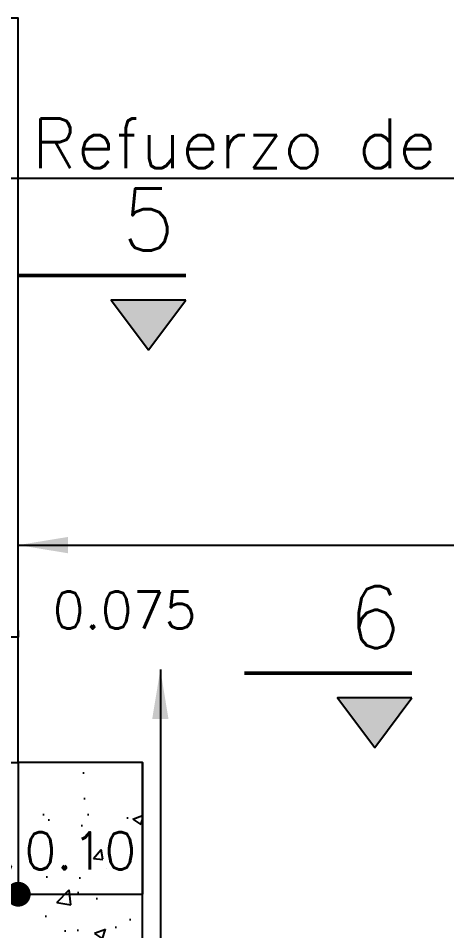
# Model space of a CAD drawing. Header units: millimetres. Extents: x 0 to 197, y -27 to 41.
# Drawn here: x 61.682 to 62.027, y -25.378 to -24.642 of the extents above; entities that cross this region are included whole.
import ezdxf
from ezdxf import colors
from ezdxf.entities.mleader import LeaderData, LeaderLine
from ezdxf.enums import TextEntityAlignment as Align
from ezdxf.math import Vec2, Vec3

# ---------------------------------------------------------------- set-up
doc = ezdxf.new("R2010")
doc.units = ezdxf.units.MM
doc.header["$LTSCALE"] = 0.01
doc.header["$PDMODE"] = 3
for name, color, linetype in [('FC_BORDES', 4, 'Continuous'), ('FC_COTAS', 1, 'Continuous'), ('FC_COTAS @ 100', 1, 'Continuous'), ('FC_COTAS @ 20', 1, 'Continuous'), ('FC_HATCH 253', 253, 'Continuous'), ('FC_R-140', 2, 'Continuous')]:
    doc.layers.add(name, color=color, linetype=linetype)
doc.styles.add('FC_TEXT1', font='romans.shx')
doc.linetypes.add('ZIGZAG', pattern='A,0.00254,-5.08,[131,ltypeshp.shx,S=5.08,R=0,X=-5.08,Y=0],-10.16,[131,ltypeshp.shx,S=5.08,R=180,X=5.08,Y=0],-5.08', length=20.32254)
doc.dimstyles.new('FC_COTAS', dxfattribs={"dimtxt": 0.0015, "dimasz": 0.001, "dimexe": 0, "dimexo": 0, "dimgap": 0.001, "dimtad": 1, "dimtih": 1, "dimtoh": 1, "dimzin": 0, "dimdsep": 46, "dimtxsty": 'FC_TEXT1', "dimblk": 'DOT', "dimcen": 0.09, "dimclrd": 256, "dimclre": 256, "dimclrt": 256, "dimadec": 0, "dimazin": 0, "dimtfac": 1, "dimtix": 1, "dimtmove": 2, "dimatfit": 3, "dimfxl": 1.002, "dimtolj": 1, "dimtzin": 0, "dimlwd": -1, "dimarcsym": 0})
doc.dimstyles.new('FC_COTAS$7', dxfattribs={"dimtxt": 0.002, "dimasz": 0.002, "dimexe": 0, "dimexo": 0, "dimgap": 0.000375, "dimtad": 2, "dimtih": 1, "dimtoh": 1, "dimzin": 0, "dimdsep": 46, "dimtxsty": 'FC_TEXT1', "dimblk": 'DOT', "dimcen": 0.09, "dimclrd": 256, "dimclre": 256, "dimclrt": 11, "dimadec": 0, "dimazin": 0, "dimtfac": 1, "dimtix": 1, "dimtmove": 2, "dimatfit": 3, "dimfxl": 1.002, "dimtolj": 1, "dimtzin": 0, "dimlwd": -1, "dimarcsym": 0})

# ---------------------------------------------------------------- blocks, each defined once
blk = doc.blocks.new('*U451')
h = blk.add_hatch(color=256)
h.dxf.hatch_style = 1
h.paths.add_polyline_path([(0.005906689133930129, -0.0055), (0.002906689133930129, -0.0055), (0.004406689133930129, -0.0075)])
h.paths.add_polyline_path([(0.08504052516143285, -0.0055), (0.08204052516143275, -0.0055), (0.08354052516143275, -0.0075)])
at = {"const_width": 0.00015}
blk.add_lwpolyline([(0.08504052516143285, -0.0045), (0.07829555954534154, -0.0045)], dxfattribs=at)
blk.add_lwpolyline([(0.08504052516143285, -0.0055), (0.08204052516143275, -0.0055), (0.08354052516143275, -0.0075)], close=True)
at = {"layer": 'FC_R-140', "style": 'FC_TEXT1'}
for tag, p in [('X', (0.004406689133930129, -0.00225)), ("X'", (0.08354052516143275, -0.00225))]:
    blk.add_attdef(tag, text='', height=0.0025, dxfattribs=at).set_placement(p, align=Align.MIDDLE_CENTER)
blk = doc.blocks.new('_Dot')
at = {"color": 0, "linetype": 'ByBlock', "lineweight": -2}
blk.add_line((-0.5, 0), (-1, 0), dxfattribs=at)
at = {"color": 0, "linetype": 'ByBlock', "const_width": 0.5}
blk.add_lwpolyline([(-0.25, 0, 1), (0.25, 0, 1)], format="xyb", close=True, dxfattribs=at)
blk = doc.blocks.new('*D462')
at = {"layer": 'Defpoints', "color": 0, "transparency": 16777216}
for p in [(60.4323355773103, -25.24212321532396), (61.6823355773103, -25.24212321532396), (61.6823355773103, -25.34827488080125)]:
    blk.add_point(p, dxfattribs=at)
at = {"layer": 'FC_COTAS', "lineweight": -2, "transparency": 16777216}
for p, q in [((60.4323355773103, -25.24212321532396), (60.4323355773103, -25.34827488080125)), ((61.6823355773103, -25.24212321532396), (61.6823355773103, -25.34827488080125))]:
    blk.add_line(p, q, dxfattribs=at)
at = {"layer": 'FC_COTAS', "transparency": 16777216}
blk.add_line((60.45233557731031, -25.34827488080125), (61.6623355773103, -25.34827488080125), dxfattribs=at)
at = {"layer": 'FC_COTAS', "transparency": 16777216, "xscale": 0.02, "yscale": 0.02, "zscale": 0.02, "rotation": 180}
blk.add_blockref('_Dot', (60.4323355773103, -25.34827488080125), dxfattribs=at)
at = {"layer": 'FC_COTAS', "transparency": 16777216, "xscale": 0.02, "yscale": 0.02, "zscale": 0.02}
blk.add_blockref('_Dot', (61.6823355773103, -25.34827488080125), dxfattribs=at)
at = {"layer": 'FC_COTAS', "transparency": 16777216, "insert": (61.0573355773103, -25.29779945222982), "char_height": 0.03, "attachment_point": 5, "style": 'FC_TEXT1'}
blk.add_mtext('\\A1;{\\H1.3333x;\\C11;(L1xL2)}', dxfattribs=at)
blk = doc.blocks.new('*D463')
at = {"layer": 'Defpoints', "color": 0, "transparency": 16777216}
for p in [(61.6823355773103, -25.24212321532396), (61.78233557731033, -25.24212321532396), (61.78233557731033, -25.34827488080125)]:
    blk.add_point(p, dxfattribs=at)
at = {"layer": 'FC_COTAS', "lineweight": -2, "transparency": 16777216}
for p, q in [((61.6823355773103, -25.24212321532396), (61.6823355773103, -25.34827488080125)), ((61.78233557731033, -25.24212321532396), (61.78233557731033, -25.34827488080125))]:
    blk.add_line(p, q, dxfattribs=at)
at = {"layer": 'FC_COTAS', "transparency": 16777216}
blk.add_line((61.6823355773103, -25.34827488080125), (61.78233557731033, -25.34827488080125), dxfattribs=at)
at = {"layer": 'FC_COTAS', "transparency": 16777216, "insert": (61.73233557731032, -25.31327488080125), "char_height": 0.03, "attachment_point": 5, "style": 'FC_TEXT1'}
blk.add_mtext('\\A1;0.10', dxfattribs=at)
blk = doc.blocks.new('*D475')
at = {"layer": 'Defpoints', "color": 0, "transparency": 16777216}
for p in [(61.60730597823667, -25.13490749872757), (61.60730597823667, -25.14096084734171), (61.68230597823672, -25.13560046411878)]:
    blk.add_point(p, dxfattribs=at)
at = {"layer": 'FC_COTAS', "lineweight": -2, "transparency": 16777216}
for p, q in [((61.60730597823667, -25.13490749872757), (61.60730597823667, -25.14096084734171)), ((61.68230597823672, -25.13560046411878), (61.68230597823672, -25.14096084734171))]:
    blk.add_line(p, q, dxfattribs=at)
at = {"layer": 'FC_COTAS', "transparency": 16777216}
blk.add_line((61.68230597823672, -25.14096084734171), (61.60730597823667, -25.14096084734171), dxfattribs=at)
at = {"layer": 'FC_COTAS', "transparency": 16777216, "insert": (61.76793944130723, -25.11915829057488), "char_height": 0.03, "attachment_point": 5, "style": 'FC_TEXT1'}
blk.add_mtext('\\A1;0.075', dxfattribs=at)
blk = doc.blocks.new('*U420')
h = blk.add_hatch(color=256)
h.dxf.hatch_style = 1
h.paths.add_polyline_path([(0.004036795212370834, -0.0055), (0.001036795212370834, -0.0055), (0.002536795212370834, -0.0075)])
h.paths.add_polyline_path([(0.04952672644455274, -0.0055), (0.04652672644455264, -0.0055), (0.04802672644455264, -0.0075)])
at = {"const_width": 0.00015}
for points in [[(0.001036795212370834, -0.0045), (0.007781760828462034, -0.0045)], [(0.04952672644455274, -0.0045), (0.04278176082846144, -0.0045)]]:
    blk.add_lwpolyline(points, dxfattribs=at)
for points in [[(0.004036795212370834, -0.0055), (0.001036795212370834, -0.0055), (0.002536795212370834, -0.0075)], [(0.04952672644455274, -0.0055), (0.04652672644455264, -0.0055), (0.04802672644455264, -0.0075)]]:
    blk.add_lwpolyline(points, close=True)
at = {"layer": 'FC_R-140', "style": 'FC_TEXT1'}
for tag, p in [('X', (0.002536795212370834, -0.00225)), ("X'", (0.04802672644455264, -0.00225))]:
    blk.add_attdef(tag, text='', height=0.0025, dxfattribs=at).set_placement(p, align=Align.MIDDLE_CENTER)
blk = doc.blocks.new('FC_B_Convencion de estribos_1')
at = {"layer": 'FC_COTAS @ 100', "ltscale": 0.6}
ml = blk.add_multileader_mtext('Standard', dxfattribs=at)
ml.set_content('Cantidad de ramas verticales(**)', color=11, style='FC_TEXT1')
ml.set_leader_properties()
ml.build(insert=Vec2(0, 0))
ml.multileader.update_dxf_attribs({"has_dogleg": 0, "text_left_attachment_type": 6, "text_right_attachment_type": 6, "dogleg_length": 0.008, "arrow_head_size": 0.15, "scale": 100})
ctx = ml.context
ctx.base_point, ctx.scale, ctx.char_height, ctx.arrow_head_size, ctx.landing_gap_size, ctx.plane_origin = Vec3(0.004345885211185063, 1.061887957912113), 100, 0.15, 0.15, 0.1, Vec3(0.518318279430872, 1.748954291568658)
ctx.left_attachment, ctx.right_attachment = 6, 6
notes = []
notes.append((ctx, [(0, (1, 1, 0), (1.857083009400469, 1.061887957912113), (-1, 0), 0.217022838474999, [(0, [(1.956368649913799, 1.061887957912113)], 0, [])])]))
ctx.mtext.insert, ctx.mtext.width, ctx.mtext.line_spacing_style, ctx.mtext.flow_direction = Vec3(0.1043458852111883, 1.261887957912116), 1.595803543463424, 2, 5
for ctx, leaders in notes:
    for number, flags, end, landing, length, lines in leaders:
        leader = LeaderData()
        leader.index, (leader.has_last_leader_line, leader.has_dogleg_vector, leader.attachment_direction) = number, flags
        leader.last_leader_point, leader.dogleg_vector, leader.dogleg_length = Vec3(end), Vec3(landing), length
        for number, points, colour, breaks in lines:
            line = LeaderLine()
            line.index, line.vertices, line.color, line.breaks = number, Vec3.list(points), colors.encode_raw_color(colour), breaks
            leader.lines.append(line)
        ctx.leaders.append(leader)

msp = doc.modelspace()

# ---------------------------------------------------------------- hatches: boundary and pattern name
at = {"layer": 'FC_HATCH 253', "ltscale": 1.5}
h = msp.add_hatch(dxfattribs=at)
h.set_pattern_fill('AR-CONC', color=256, scale=0.0005, style=0)
h.set_pattern_definition([(49.99999999999999, (39.52032573048565, -42.83057145737487), (0.09109233449800201, -0.007969542769451544), [0.009525, -0.104775]), (355, (39.52032573048565, -42.83057145737487), (-0.01762171071248467, 0.09552842261951758), [0.00762, -0.08382029208500001]), (100.4514447, (39.52791673398566, -42.83123558412486), (0.07347062354517664, 0.08755887595609756), [0.008095004399999998, -0.08904512229999997]), (46.18420000000002, (39.52032573048565, -42.80517145737482), (0.135539520446065, -0.02102116396636357), [0.0142874999999999, -0.1571624999999984]), (96.63555760999992, (39.53162068048565, -42.80692320737486), (0.1187020670257515, 0.1237130622988608), [0.01214251157, -0.13356780408]), (351.1841511700001, (39.52032573048565, -42.80517145737482), (0.1187020670324885, 0.1237130622927663), [0.011429983535, -0.12572986596]), (21, (39.53302573048567, -42.81152145737482), (0.07580719563456624, -0.05113259909354381), [0.009525, -0.104775]), (326.0000000000001, (39.53302573048567, -42.81152145737482), (0.03090101417382354, 0.09209398306115964), [0.00762, -0.08381999999999999]), (71.45144499999999, (39.53934299678566, -42.81578250732482), (0.1067082096393581, 0.04096138444295262), [0.008095004400000001, -0.0890449688]), (37.50000000000001, (39.52032573048565, -42.83057145737487), (0.001544301625295908, 0.04227751943657655), [0, -0.082804, 0, -0.08509, 0, -0.0841375]), (7.499999999999999, (39.52032573048565, -42.83057145737487), (0.03340983125515287, 0.05009028740905976), [0, -0.04851399999999999, 0, -0.080899, 0, -0.03206750000000001]), (327.5, (39.49200473048567, -42.83057145737487), (0.06779529758343569, -0.002864371996336722), [0, -0.03175, 0, -0.09906000000000001, 0, -0.131445]), (317.5, (39.47930473048564, -42.83057145737487), (0.07406459069300902, 0.01271324551666651), [0, -0.041275, 0, -0.065786, 0, -0.093345])])
h.paths.add_polyline_path([(61.78233557731033, -25.642123215324), (61.78233557731034, -25.24212321532396), (60.33233557731034, -25.24212321532396), (60.33233557731034, -25.642123215324)])

# ---------------------------------------------------------------- linework, layer by layer
at = {"layer": 'FC_BORDES', "ltscale": 0.6}
msp.add_lwpolyline([(60.33233557517494, -25.14212321532396), (60.4323355773103, -25.14212321532396), (60.4323355773103, -25.24212321532396), (61.6823355773103, -25.24212321532396), (61.6823355773103, -24.64212321532394), (61.58233557731034, -24.64212321532394), (61.58233557731034, -23.94307827208788)], dxfattribs=at)
at = {"layer": 'FC_BORDES', "linetype": 'ZIGZAG', "ltscale": 0.0035}
msp.add_lwpolyline([(60.4323355773103, -25.24212321532396), (60.33233557731034, -25.24212321532396), (60.33233557731034, -25.642123215324), (61.78233557731033, -25.642123215324), (61.78233557731033, -25.24212321532396), (61.6823355773103, -25.24212321532396)], dxfattribs=at)

# ---------------------------------------------------------------- block references
msp.add_blockref('FC_B_Convencion de estribos_1', (37.64417372715413, -26.30391081856555))
at = {"layer": 'FC_COTAS', "xscale": 20, "yscale": 20, "zscale": 20}
msp.add_blockref('*U420', (60.82670036074108, -24.75944453890823), dxfattribs=at).add_auto_attribs({"X'": '5', 'X': '5'})
at = {"layer": 'FC_COTAS'}
ref = msp.add_blockref('*U451', (60.29846866962355, -25.0800169797599), dxfattribs=dict(at, xscale=20, yscale=20, zscale=20))
ref.add_attrib("X'", '6', dxfattribs={"layer": 'FC_R-140', "height": 0.05000000000000001, "style": 'FC_TEXT1'}).set_placement((61.96927917285221, -25.1250169797599), align=Align.MIDDLE_CENTER)

# ---------------------------------------------------------------- dimensions: what is measured, and where the dimension line sits
at = {"layer": 'FC_COTAS @ 20'}
dim = msp.add_linear_dim(base=(61.60730597823667, -25.14096084734171), p1=(61.68230597823672, -25.13560046411878), p2=(61.60730597823667, -25.13490749872757), dimstyle='FC_COTAS', override={"dimscale": 20, "dimdec": 3, "dimtix": 1, "dimtofl": 1, "dimtmove": 2, "dimatfit": 1, "dimtfill": 0, "dimtfillclr": 254}, dxfattribs=at)
dim.commit()
dim.dimension.update_dxf_attribs({"geometry": '*D475', "text_midpoint": (61.76793944130723, -25.11915829057488), "dimtype": 128})
dim = msp.add_linear_dim(base=(61.6823355773103, -25.34827488080125), p1=(60.4323355773103, -25.24212321532396), p2=(61.6823355773103, -25.24212321532396), text='{\\H1.3333x;\\C11;(L1xL2)}', dimstyle='FC_COTAS', override={"dimscale": 20, "dimtix": 1, "dimtofl": 1, "dimtmove": 2, "dimatfit": 1}, dxfattribs=at)
dim.commit()
dim.dimension.update_dxf_attribs({"geometry": '*D462', "text_midpoint": (61.0573355773103, -25.29779945222982)})
dim = msp.add_linear_dim(base=(61.78233557731033, -25.34827488080125), p1=(61.6823355773103, -25.24212321532396), p2=(61.78233557731033, -25.24212321532396), dimstyle='FC_COTAS', override={"dimscale": 20, "dimtix": 1, "dimtofl": 1, "dimtmove": 2, "dimatfit": 1}, dxfattribs=at)
dim.commit()
dim.dimension.update_dxf_attribs({"geometry": '*D463', "text_midpoint": (61.73233557731032, -25.31327488080125)})

# ---------------------------------------------------------------- leaders
at = {"layer": 'FC_COTAS @ 20', "annotation_type": 0, "has_hookline": 1, "hookline_direction": 0}
for points, text_width in [([(61.6823355773103, -25.06682536296525), (62.46173173237241, -25.06682536296525)], 0.4590476190476193), ([(61.79671738279193, -25.16712321532398), (61.79671738279193, -25.44665483327517), (62.41982697046764, -25.44665483327515)], 0.5009523809523811)]:
    msp.add_leader(points, dimstyle='FC_COTAS$7', override={"dimscale": 20, "dimgap": 0.0005, "dimtad": 1}, dxfattribs=dict(at, text_width=text_width))
at = {"layer": 'FC_COTAS @ 20'}
ml = msp.add_multileader_mtext('Standard', dxfattribs=at)
ml.set_content('Estribos según \\Pdespiece de columnas', color=11, style='FC_TEXT1')
ml.set_leader_properties()
ml.build(insert=Vec2(0, 0))
ml.multileader.update_dxf_attribs({"text_left_attachment_type": 6, "text_right_attachment_type": 6, "dogleg_length": 0.008, "arrow_head_size": 0.04, "scale": 20})
ctx = ml.context
ctx.base_point, ctx.scale, ctx.char_height, ctx.arrow_head_size, ctx.landing_gap_size, ctx.plane_origin = Vec3(62.22737239380739, -23.81370701807841), 20, 0.04, 0.04, 0.02, Vec3(61.52700040472995, -24.76512026815166)
ctx.left_attachment, ctx.right_attachment, ctx.text_align_type = 6, 6, 2
notes = []
notes.append((ctx, [(0, (1, 1, 0), (61.48128775955808, -23.81370701807841), (1, 0), 0.7460846342493105, [(10, [(61.48128775955808, -23.99212321532396), (61.48128775955808, -24.09212321532399), (61.48128775955808, -24.19212321532395), (61.48128775955808, -24.29212321532398), (61.48128775955808, -24.39212321532394), (61.48128775955808, -24.49212321532396), (61.48128775955808, -24.59212321532399), (61.48128775955808, -24.79212321532398), (61.48128775955808, -24.89212321532394), (61.48128775955808, -24.99212321532396)], 0, [])])]))
ctx.mtext.insert, ctx.mtext.alignment, ctx.mtext.line_spacing_style, ctx.mtext.flow_direction = Vec3(62.92737239380744, -23.76037368474507), 3, 2, 5
ml = msp.add_multileader_mtext('Standard', dxfattribs=at)
ml.set_content('Refuerzo de pedestal #4 a máx 0.20 L=0.85', color=11, style='FC_TEXT1')
ml.set_leader_properties()
ml.build(insert=Vec2(0, 0))
ml.multileader.update_dxf_attribs({"text_left_attachment_type": 6, "text_right_attachment_type": 6, "dogleg_length": 0.008, "arrow_head_size": 0.04, "scale": 20})
ctx = ml.context
ctx.base_point, ctx.scale, ctx.char_height, ctx.arrow_head_size, ctx.landing_gap_size, ctx.plane_origin = Vec3(62.37528764793608, -24.77091741519845), 20, 0.04, 0.04, 0.02, Vec3(61.65759313212117, -25.59391446802609)
ctx.left_attachment, ctx.right_attachment, ctx.text_align_type = 6, 6, 2
notes.append((ctx, [(0, (1, 1, 0), (61.86363649427715, -24.77091741519845), (1, 0), 0.5116511536589278, [(1, [(61.60733557731032, -24.77091741519845), (61.07233557731035, -24.77091741519839)], 0, [])])]))
ctx.mtext.insert, ctx.mtext.width, ctx.mtext.alignment, ctx.mtext.line_spacing_style, ctx.mtext.flow_direction = Vec3(62.93624002888846, -24.72291741519845), 0.591541590906445, 3, 2, 5
for ctx, leaders in notes:
    for number, flags, end, landing, length, lines in leaders:
        leader = LeaderData()
        leader.index, (leader.has_last_leader_line, leader.has_dogleg_vector, leader.attachment_direction) = number, flags
        leader.last_leader_point, leader.dogleg_vector, leader.dogleg_length = Vec3(end), Vec3(landing), length
        for number, points, colour, breaks in lines:
            line = LeaderLine()
            line.index, line.vertices, line.color, line.breaks = number, Vec3.list(points), colors.encode_raw_color(colour), breaks
            leader.lines.append(line)
        ctx.leaders.append(leader)

doc.saveas('drawing.dxf')
